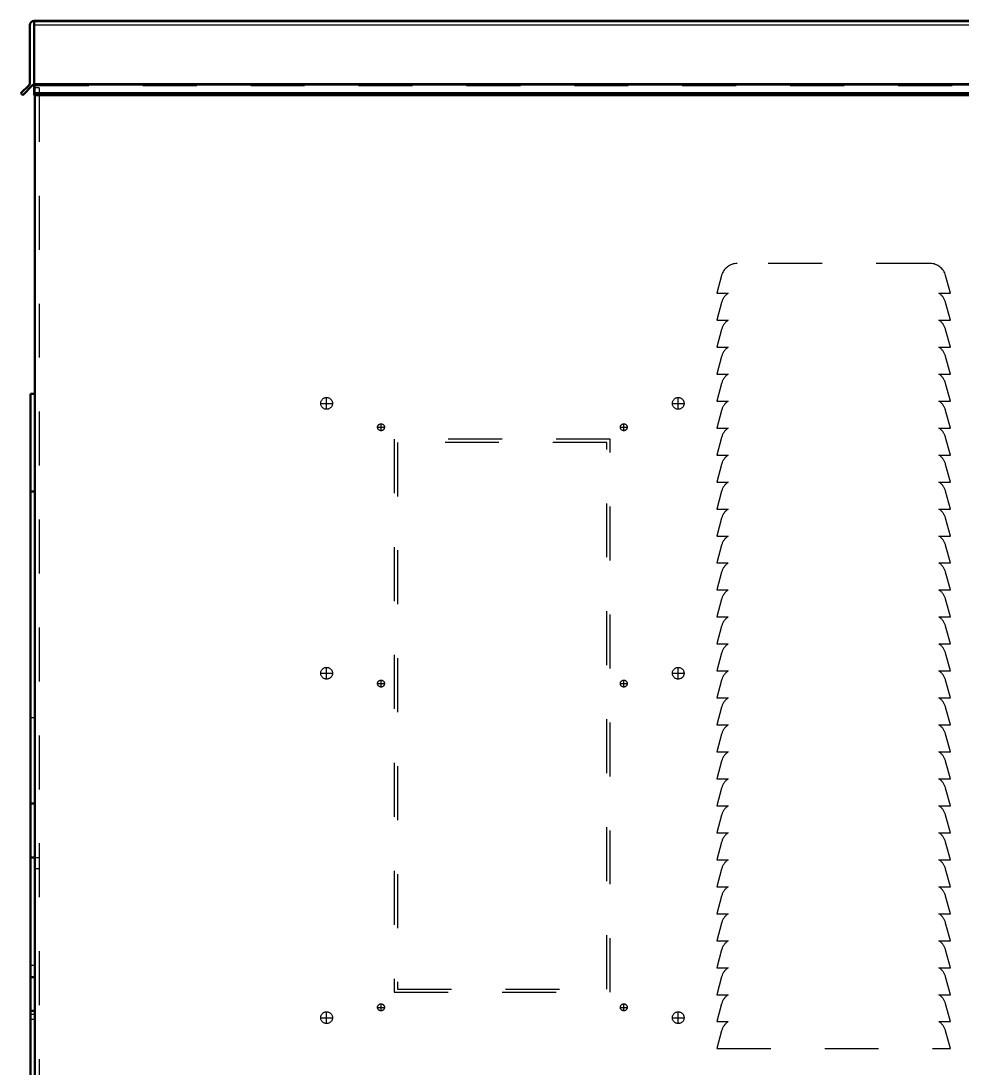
# Model space of a CAD drawing. Header units: inches. Extents: x -24.2 to 24.2, y -0.3 to 48.8.
# Drawn here: x -24.04 to -6.6, y 24.09 to 43.5 of the extents above; entities that cross this region are included whole.
import ezdxf

# ---------------------------------------------------------------- set-up
doc = ezdxf.new("R2010")
doc.units = ezdxf.units.IN
doc.header["$MEASUREMENT"] = 0
doc.linetypes.add('Center', pattern=[1.5, 0.45, -0.5, 0.05, -0.5])
doc.linetypes.add('Dashed', pattern=[2, 1, -1])
for name, color, linetype, lineweight in [('AM_0', 7, 'Continuous', 50), ('AM_4', 3, 'Continuous', 25), ('AM_7', 7, 'Center', 25), ('AM_9', 6, 'Dashed', 25)]:
    doc.layers.add(name, color=color, linetype=linetype, lineweight=lineweight)

msp = doc.modelspace()

# ---------------------------------------------------------------- linework, layer by layer
at = {"layer": 'AM_0'}
for p, q in [((23.798, 43.5), (-23.797, 43.5)), ((-23.795, 43.5), (-23.795, 42.126)), ((-23.782, 43.5), (-23.782, 43.493)), ((23.782, 43.493), (-23.782, 43.493)), ((-23.878, 43.42), (-23.878, 42.336)), ((-23.887, 42.312), (-24.041, 42.159)), ((-24.008, 42.126), (-23.812, 42.322)), ((-23.812, 42.322), (-23.795, 42.322)), ((-24.041, 42.159), (-24.008, 42.126)), ((23.795, 42.159), (-23.795, 42.159)), ((23.795, 42.126), (-23.795, 42.126)), ((-23.782, 42.126), (-23.782, 4.49)), ((-23.861, 36.592), (-23.861, 23.156)), ((-23.861, 36.592), (-23.782, 36.592)), ((-23.861, 34.78), (-23.782, 34.78)), ((-23.861, 29), (-23.782, 29)), ((-23.861, 28), (-23.782, 28)), ((-23.861, 25.78), (-23.782, 25.78)), ((-23.861, 25.156), (-23.782, 25.156))]:
    msp.add_line(p, q, dxfattribs=at)
for centre, radius, start, end in [((-23.797, 43.42), 0.08, 90, 180), ((-23.912, 42.336), 0.034, 315, 360)]:
    msp.add_arc(centre, radius, start, end, dxfattribs=at)
at = {"layer": 'AM_4'}
for p, q in [((23.795, 43.42), (-23.795, 43.42)), ((23.795, 42.336), (-23.795, 42.336)), ((23.795, 42.312), (-23.795, 42.312)), ((-23.861, 25.096), (-23.782, 25.096))]:
    msp.add_line(p, q, dxfattribs=at)
at = {"layer": 'AM_7'}
for p, q in [((-18.375, 36.298), (-18.375, 36.526)), ((-11.857, 36.298), (-11.857, 36.526)), ((-18.489, 36.412), (-18.261, 36.412)), ((-11.971, 36.412), (-11.743, 36.412)), ((-17.433, 35.97), (-17.299, 35.97)), ((-17.366, 35.903), (-17.366, 36.037)), ((-12.933, 35.97), (-12.799, 35.97)), ((-12.866, 35.903), (-12.866, 36.037)), ((-18.375, 31.298), (-18.375, 31.526)), ((-11.857, 31.298), (-11.857, 31.526)), ((-18.489, 31.412), (-18.261, 31.412)), ((-17.366, 31.153), (-17.366, 31.287)), ((-12.866, 31.153), (-12.866, 31.287)), ((-11.971, 31.412), (-11.743, 31.412)), ((-17.433, 31.22), (-17.299, 31.22)), ((-12.933, 31.22), (-12.799, 31.22)), ((-17.366, 25.153), (-17.366, 25.287)), ((-12.866, 25.153), (-12.866, 25.287)), ((-18.375, 24.914), (-18.375, 25.142)), ((-17.433, 25.22), (-17.299, 25.22)), ((-12.933, 25.22), (-12.799, 25.22)), ((-11.857, 24.914), (-11.857, 25.142)), ((-18.489, 25.028), (-18.261, 25.028)), ((-11.971, 25.028), (-11.743, 25.028))]:
    msp.add_line(p, q, dxfattribs=at)
at = {"layer": 'AM_9'}
for p, q in [((-23.782, 42.322), (-23.795, 42.322)), ((-23.782, 42.322), (-23.782, 42.126)), ((-23.782, 42.303), (23.782, 42.303)), ((-23.701, 42.26), (-23.782, 42.26)), ((-23.701, 42.17), (-23.782, 42.17)), ((-23.701, 42.26), (-23.701, 4.53)), ((-7.19, 39.005), (-10.764, 39.005)), ((-11.054, 38.783), (-11.142, 38.455)), ((-6.812, 38.455), (-6.9, 38.783)), ((-11.142, 38.455), (-10.93, 38.455)), ((-7.024, 38.455), (-6.812, 38.455)), ((-11.054, 38.283), (-11.142, 37.955)), ((-6.812, 37.955), (-6.9, 38.283)), ((-11.142, 37.955), (-10.93, 37.955)), ((-7.024, 37.955), (-6.812, 37.955)), ((-11.054, 37.783), (-11.142, 37.455)), ((-6.812, 37.455), (-6.9, 37.783)), ((-11.142, 37.455), (-10.93, 37.455)), ((-7.024, 37.455), (-6.812, 37.455)), ((-11.054, 37.283), (-11.142, 36.955)), ((-6.812, 36.955), (-6.9, 37.283)), ((-11.142, 36.955), (-10.93, 36.955)), ((-7.024, 36.955), (-6.812, 36.955)), ((-11.054, 36.783), (-11.142, 36.455)), ((-6.812, 36.455), (-6.9, 36.783)), ((-11.142, 36.455), (-10.93, 36.455)), ((-7.024, 36.455), (-6.812, 36.455)), ((-11.054, 36.283), (-11.142, 35.955)), ((-6.812, 35.955), (-6.9, 36.283)), ((-11.142, 35.955), (-10.93, 35.955)), ((-7.024, 35.955), (-6.812, 35.955)), ((-17.12, 35.75), (-17.12, 25.5)), ((-13.12, 35.75), (-17.12, 35.75)), ((-13.12, 25.5), (-13.12, 35.75)), ((-11.054, 35.783), (-11.142, 35.455)), ((-6.812, 35.455), (-6.9, 35.783)), ((-13.18, 35.69), (-17.06, 35.69)), ((-17.06, 35.69), (-17.06, 25.56)), ((-13.18, 25.56), (-13.18, 35.69)), ((-11.142, 35.455), (-10.93, 35.455)), ((-7.024, 35.455), (-6.812, 35.455)), ((-11.054, 35.283), (-11.142, 34.955)), ((-6.812, 34.955), (-6.9, 35.283)), ((-11.142, 34.955), (-10.93, 34.955)), ((-7.024, 34.955), (-6.812, 34.955)), ((-11.054, 34.783), (-11.142, 34.455)), ((-6.812, 34.455), (-6.9, 34.783)), ((-11.142, 34.455), (-10.93, 34.455)), ((-7.024, 34.455), (-6.812, 34.455)), ((-11.054, 34.283), (-11.142, 33.955)), ((-6.812, 33.955), (-6.9, 34.283)), ((-11.142, 33.955), (-10.93, 33.955)), ((-11.054, 33.783), (-11.142, 33.455)), ((-7.024, 33.955), (-6.812, 33.955)), ((-6.812, 33.455), (-6.9, 33.783)), ((-11.142, 33.455), (-10.93, 33.455)), ((-7.024, 33.455), (-6.812, 33.455)), ((-11.054, 33.283), (-11.142, 32.955)), ((-6.812, 32.955), (-6.9, 33.283)), ((-11.142, 32.955), (-10.93, 32.955)), ((-7.024, 32.955), (-6.812, 32.955)), ((-11.054, 32.783), (-11.142, 32.455)), ((-6.812, 32.455), (-6.9, 32.783)), ((-11.142, 32.455), (-10.93, 32.455)), ((-7.024, 32.455), (-6.812, 32.455)), ((-11.054, 32.283), (-11.142, 31.955)), ((-6.812, 31.955), (-6.9, 32.283)), ((-11.142, 31.955), (-10.93, 31.955)), ((-7.024, 31.955), (-6.812, 31.955)), ((-11.054, 31.783), (-11.142, 31.455)), ((-6.812, 31.455), (-6.9, 31.783)), ((-11.142, 31.455), (-10.93, 31.455)), ((-7.024, 31.455), (-6.812, 31.455)), ((-11.054, 31.283), (-11.142, 30.955)), ((-6.812, 30.955), (-6.9, 31.283)), ((-11.142, 30.955), (-10.93, 30.955)), ((-7.024, 30.955), (-6.812, 30.955)), ((-11.054, 30.783), (-11.142, 30.455)), ((-6.812, 30.455), (-6.9, 30.783)), ((-23.861, 30.592), (-23.782, 30.592)), ((-11.142, 30.455), (-10.93, 30.455)), ((-11.054, 30.283), (-11.142, 29.955)), ((-7.024, 30.455), (-6.812, 30.455)), ((-6.812, 29.955), (-6.9, 30.283)), ((-11.142, 29.955), (-10.93, 29.955)), ((-7.024, 29.955), (-6.812, 29.955)), ((-11.054, 29.783), (-11.142, 29.455)), ((-6.812, 29.455), (-6.9, 29.783)), ((-11.142, 29.455), (-10.93, 29.455)), ((-7.024, 29.455), (-6.812, 29.455)), ((-11.054, 29.283), (-11.142, 28.955)), ((-6.812, 28.955), (-6.9, 29.283)), ((-11.142, 28.955), (-10.93, 28.955)), ((-7.024, 28.955), (-6.812, 28.955)), ((-11.054, 28.783), (-11.142, 28.455)), ((-6.812, 28.455), (-6.9, 28.783)), ((-11.142, 28.455), (-10.93, 28.455)), ((-7.024, 28.455), (-6.812, 28.455)), ((-11.054, 28.283), (-11.142, 27.955)), ((-6.812, 27.955), (-6.9, 28.283)), ((-23.701, 27.99), (-23.782, 27.99)), ((-11.142, 27.955), (-10.93, 27.955)), ((-7.024, 27.955), (-6.812, 27.955)), ((-23.701, 27.79), (-23.782, 27.79)), ((-11.054, 27.783), (-11.142, 27.455)), ((-6.812, 27.455), (-6.9, 27.783)), ((-11.142, 27.455), (-10.93, 27.455)), ((-7.024, 27.455), (-6.812, 27.455)), ((-11.054, 27.283), (-11.142, 26.955)), ((-6.812, 26.955), (-6.9, 27.283)), ((-11.142, 26.955), (-10.93, 26.955)), ((-11.054, 26.783), (-11.142, 26.455)), ((-7.024, 26.955), (-6.812, 26.955)), ((-6.812, 26.455), (-6.9, 26.783)), ((-11.142, 26.455), (-10.93, 26.455)), ((-7.024, 26.455), (-6.812, 26.455)), ((-11.054, 26.283), (-11.142, 25.955)), ((-6.812, 25.955), (-6.9, 26.283)), ((-23.861, 26), (-23.782, 26)), ((-11.142, 25.955), (-10.93, 25.955)), ((-7.024, 25.955), (-6.812, 25.955)), ((-11.054, 25.783), (-11.142, 25.455)), ((-6.812, 25.455), (-6.9, 25.783)), ((-17.12, 25.5), (-13.12, 25.5)), ((-17.06, 25.56), (-13.18, 25.56)), ((-11.142, 25.455), (-10.93, 25.455)), ((-7.024, 25.455), (-6.812, 25.455)), ((-11.054, 25.283), (-11.142, 24.955)), ((-6.812, 24.955), (-6.9, 25.283)), ((-23.861, 25), (-23.782, 25)), ((-11.142, 24.955), (-10.93, 24.955)), ((-7.024, 24.955), (-6.812, 24.955)), ((-11.054, 24.783), (-11.142, 24.455)), ((-6.812, 24.455), (-6.9, 24.783)), ((-11.142, 24.455), (-6.812, 24.455))]:
    msp.add_line(p, q, dxfattribs=at)
for centre, radius in [((-18.375, 36.412), 0.109), ((-11.857, 36.412), 0.109), ((-17.366, 35.97), 0.064), ((-12.866, 35.97), 0.064), ((-18.375, 31.412), 0.109), ((-11.857, 31.412), 0.109), ((-17.366, 31.22), 0.064), ((-12.866, 31.22), 0.064), ((-17.366, 25.22), 0.064), ((-12.866, 25.22), 0.064), ((-18.375, 25.028), 0.109), ((-11.857, 25.028), 0.109)]:
    msp.add_circle(centre, radius, dxfattribs=at)
for centre, start, end in [((-10.764, 38.705), 90, 165), ((-7.19, 38.705), 15, 90), ((-10.764, 38.205), 123.5573, 165), ((-7.19, 38.205), 15, 56.4427), ((-10.764, 37.705), 123.5573, 165), ((-7.19, 37.705), 15, 56.4427), ((-10.764, 37.205), 123.5573, 165), ((-7.19, 37.205), 15, 56.4427), ((-10.764, 36.705), 123.5573, 165), ((-7.19, 36.705), 15, 56.4427), ((-10.764, 36.205), 123.5573, 165), ((-7.19, 36.205), 15, 56.4427), ((-10.764, 35.705), 123.5573, 165), ((-7.19, 35.705), 15, 56.4427), ((-10.764, 35.205), 123.5573, 165), ((-7.19, 35.205), 15, 56.4427), ((-10.764, 34.705), 123.5573, 165), ((-7.19, 34.705), 15, 56.4427), ((-10.764, 34.205), 123.5573, 165), ((-7.19, 34.205), 15, 56.4427), ((-10.764, 33.705), 123.5573, 165), ((-7.19, 33.705), 15, 56.4427), ((-10.764, 33.205), 123.5573, 165), ((-7.19, 33.205), 15, 56.4427), ((-10.764, 32.705), 123.5573, 165), ((-7.19, 32.705), 15, 56.4427), ((-10.764, 32.205), 123.5573, 165), ((-7.19, 32.205), 15, 56.4427), ((-10.764, 31.705), 123.5573, 165), ((-7.19, 31.705), 15, 56.4427), ((-10.764, 31.205), 123.5573, 165), ((-7.19, 31.205), 15, 56.4427), ((-10.764, 30.705), 123.5573, 165), ((-7.19, 30.705), 15, 56.4427), ((-10.764, 30.205), 123.5573, 165), ((-7.19, 30.205), 15, 56.4427), ((-10.764, 29.705), 123.5573, 165), ((-7.19, 29.705), 15, 56.4427), ((-10.764, 29.205), 123.5573, 165), ((-7.19, 29.205), 15, 56.4427), ((-10.764, 28.705), 123.5573, 165), ((-7.19, 28.705), 15, 56.4427), ((-10.764, 28.205), 123.5573, 165), ((-7.19, 28.205), 15, 56.4427), ((-10.764, 27.705), 123.5573, 165), ((-7.19, 27.705), 15, 56.4427), ((-10.764, 27.205), 123.5573, 165), ((-7.19, 27.205), 15, 56.4427), ((-10.764, 26.705), 123.5573, 165), ((-7.19, 26.705), 15, 56.4427), ((-10.764, 26.205), 123.5573, 165), ((-7.19, 26.205), 15, 56.4427), ((-10.764, 25.705), 123.5573, 165), ((-7.19, 25.705), 15, 56.4427), ((-10.764, 25.205), 123.5573, 165), ((-7.19, 25.205), 15, 56.4427), ((-10.764, 24.705), 123.5573, 165), ((-7.19, 24.705), 15, 56.4427)]:
    msp.add_arc(centre, 0.3, start, end, dxfattribs=at)

doc.saveas('drawing.dxf')
